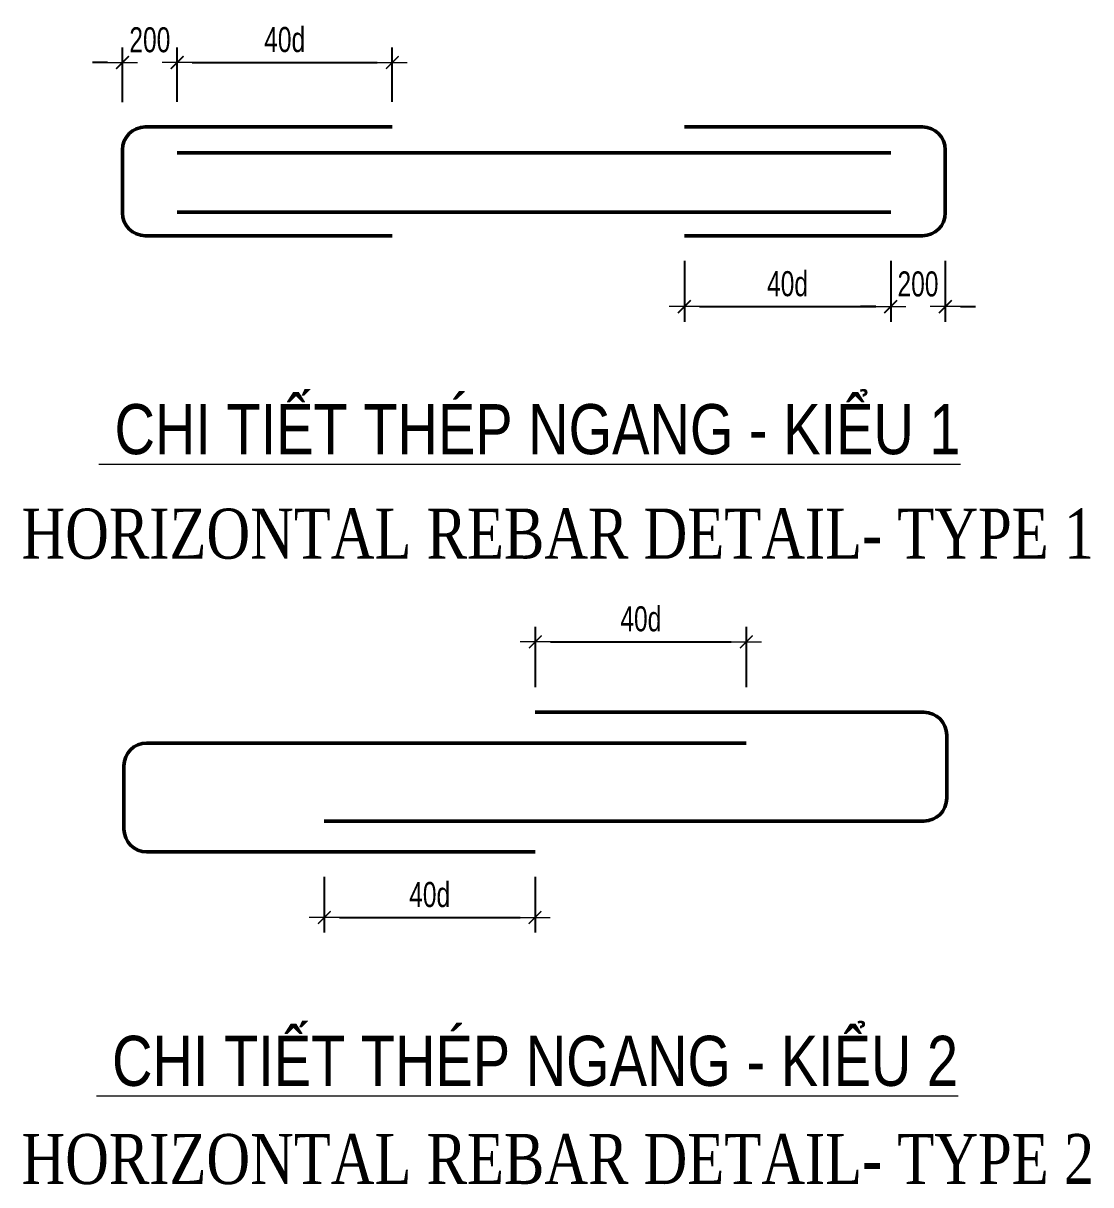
# Model space of a CAD drawing. Header units: millimetres. Extents: x 931337 to 1117500, y 19732 to 157199.
# Drawn here: x 972383 to 977710, y 94353 to 100148 of the extents above; entities that cross this region are included whole.
import ezdxf

# ---------------------------------------------------------------- set-up
doc = ezdxf.new("R2010")
doc.units = ezdxf.units.MM
doc.header["$MEASUREMENT"] = 0
doc.layers.get('Defpoints').update_dxf_attribs({"color": 151, "lineweight": 9})
for name, color, linetype, lineweight in [('NDC_S_DIM', 1, 'Continuous', 15), ('NDC_S_ENG TITLE', 3, 'Continuous', 20), ('NDC_S_VN TEXT', 7, 'Continuous', 20)]:
    doc.layers.add(name, color=color, linetype=linetype, lineweight=lineweight)
doc.layers.add('Reinforcement', color=4, linetype='Continuous')
doc.styles.add('ARIAL', font='arial.ttf', dxfattribs={"width": 0.8})
doc.styles.add('NDC_DIM', font='', dxfattribs={"width": 0.75})
doc.styles.add('VNTIMEH', font='vntimeh.shx', dxfattribs={"width": 0.8, "bigfont": 'vns.shx'})
doc.styles.get('NDC_DIM').set_extended_font_data('Dotum')
doc.dimstyles.new('NDC_dim_50', dxfattribs={"dimscale": 50, "dimtxt": 2.5, "dimasz": 1.5, "dimexe": 1.5, "dimexo": 2.5, "dimgap": 1, "dimtad": 1, "dimdec": 0, "dimzin": 0, "dimdsep": 46, "dimtxsty": 'NDC_DIM', "dimblk": 'DIMMARK', "dimcen": 0.09, "dimdle": 1.2, "dimclrd": 1, "dimclre": 1, "dimclrt": 3, "dimadec": 0, "dimazin": 0, "dimtfac": 1, "dimtdec": 0, "dimtix": 1, "dimtofl": 0, "dimtmove": 0, "dimatfit": 3, "dimfxl": 6, "dimfxlon": 1, "dimtolj": 1, "dimtzin": 0, "dimarcsym": 0})

# ---------------------------------------------------------------- blocks, each defined once
blk = doc.blocks.new('DIMMARK')
at = {"layer": 'NDC_S_DIM', "color": 1}
blk.add_line((-1.5, 0), (1, 0), dxfattribs=at)
at = {"layer": 'NDC_S_DIM', "color": 2, "const_width": 0.1}
blk.add_lwpolyline([(-0.424, -0.424), (0.424, 0.424)], dxfattribs=at)
blk = doc.blocks.new('*D599')
at = {"layer": 'Defpoints', "color": 0, "transparency": 16777216}
for p in [(974224.4, 99952.3), (973150.8, 99630.6), (974224.4, 99630.6)]:
    blk.add_point(p, dxfattribs=at)
at = {"layer": 'NDC_S_DIM', "color": 1, "lineweight": -2, "transparency": 16777216}
for p, q in [((973150.8, 99755.6), (973150.8, 100027.3)), ((974224.4, 99755.6), (974224.4, 100027.3)), ((973225.8, 99952.3), (974149.4, 99952.3))]:
    blk.add_line(p, q, dxfattribs=at)
at = {"layer": 'NDC_S_DIM', "color": 1, "lineweight": -2, "transparency": 16777216, "xscale": 75, "yscale": 75, "zscale": 75, "rotation": 180}
blk.add_blockref('DIMMARK', (973150.8, 99952.3), dxfattribs=at)
at = {"layer": 'NDC_S_DIM', "color": 1, "lineweight": -2, "transparency": 16777216, "xscale": 75, "yscale": 75, "zscale": 75}
blk.add_blockref('DIMMARK', (974224.4, 99952.3), dxfattribs=at)
at = {"layer": 'NDC_S_DIM', "color": 3, "transparency": 16777216, "insert": (973687.6, 100066.2), "char_height": 125, "attachment_point": 5, "style": 'NDC_DIM'}
blk.add_mtext('\\A1;40d', dxfattribs=at)
blk = doc.blocks.new('*D600')
at = {"layer": 'Defpoints', "color": 0, "transparency": 16777216}
for p in [(975682.1, 99087.8), (976711.9, 99087.8), (976711.9, 98734)]:
    blk.add_point(p, dxfattribs=at)
at = {"layer": 'NDC_S_DIM', "color": 1, "lineweight": -2, "transparency": 16777216}
for p, q in [((975682.1, 98962.8), (975682.1, 98659)), ((976711.9, 98962.8), (976711.9, 98659)), ((975757.1, 98734), (976636.9, 98734))]:
    blk.add_line(p, q, dxfattribs=at)
at = {"layer": 'NDC_S_DIM', "color": 1, "lineweight": -2, "transparency": 16777216, "xscale": 75, "yscale": 75, "zscale": 75, "rotation": 180}
blk.add_blockref('DIMMARK', (975682.1, 98734), dxfattribs=at)
at = {"layer": 'NDC_S_DIM', "color": 1, "lineweight": -2, "transparency": 16777216, "xscale": 75, "yscale": 75, "zscale": 75}
blk.add_blockref('DIMMARK', (976711.9, 98734), dxfattribs=at)
at = {"layer": 'NDC_S_DIM', "color": 3, "transparency": 16777216, "insert": (976197, 98847.8), "char_height": 125, "attachment_point": 5, "style": 'NDC_DIM'}
blk.add_mtext('\\A1;40d', dxfattribs=at)
blk = doc.blocks.new('*D601')
at = {"layer": 'Defpoints', "color": 0, "transparency": 16777216}
for p in [(975991.4, 97061.8), (974938.4, 96709.9), (975991.4, 96709.9)]:
    blk.add_point(p, dxfattribs=at)
at = {"layer": 'NDC_S_DIM', "color": 1, "lineweight": -2, "transparency": 16777216}
for p, q in [((974938.4, 96834.9), (974938.4, 97136.8)), ((975991.4, 96834.9), (975991.4, 97136.8)), ((975013.4, 97061.8), (975916.4, 97061.8))]:
    blk.add_line(p, q, dxfattribs=at)
at = {"layer": 'NDC_S_DIM', "color": 1, "lineweight": -2, "transparency": 16777216, "xscale": 75, "yscale": 75, "zscale": 75, "rotation": 180}
blk.add_blockref('DIMMARK', (974938.4, 97061.8), dxfattribs=at)
at = {"layer": 'NDC_S_DIM', "color": 1, "lineweight": -2, "transparency": 16777216, "xscale": 75, "yscale": 75, "zscale": 75}
blk.add_blockref('DIMMARK', (975991.4, 97061.8), dxfattribs=at)
at = {"layer": 'NDC_S_DIM', "color": 3, "transparency": 16777216, "insert": (975464.9, 97175.7), "char_height": 125, "attachment_point": 5, "style": 'NDC_DIM'}
blk.add_mtext('\\A1;40d', dxfattribs=at)
blk = doc.blocks.new('*D602')
at = {"layer": 'Defpoints', "color": 0, "transparency": 16777216}
for p in [(973885.3, 96013.8), (974937, 96013.8), (974937, 95686.2)]:
    blk.add_point(p, dxfattribs=at)
at = {"layer": 'NDC_S_DIM', "color": 1, "lineweight": -2, "transparency": 16777216}
for p, q in [((973885.3, 95888.8), (973885.3, 95611.2)), ((974937, 95888.8), (974937, 95611.2)), ((973960.3, 95686.2), (974862, 95686.2))]:
    blk.add_line(p, q, dxfattribs=at)
at = {"layer": 'NDC_S_DIM', "color": 1, "lineweight": -2, "transparency": 16777216, "xscale": 75, "yscale": 75, "zscale": 75, "rotation": 180}
blk.add_blockref('DIMMARK', (973885.3, 95686.2), dxfattribs=at)
at = {"layer": 'NDC_S_DIM', "color": 1, "lineweight": -2, "transparency": 16777216, "xscale": 75, "yscale": 75, "zscale": 75}
blk.add_blockref('DIMMARK', (974937, 95686.2), dxfattribs=at)
at = {"layer": 'NDC_S_DIM', "color": 3, "transparency": 16777216, "insert": (974411.1, 95800.1), "char_height": 125, "attachment_point": 5, "style": 'NDC_DIM'}
blk.add_mtext('\\A1;40d', dxfattribs=at)
blk = doc.blocks.new('*D603')
at = {"layer": 'Defpoints', "color": 0, "transparency": 16777216}
for p in [(972878.3, 99952.3), (972878.3, 99629.2), (973150.8, 99630.6)]:
    blk.add_point(p, dxfattribs=at)
at = {"layer": 'NDC_S_DIM', "color": 1, "lineweight": -2, "transparency": 16777216}
for p, q in [((972878.3, 99754.2), (972878.3, 100027.3)), ((973150.8, 99755.6), (973150.8, 100027.3)), ((972803.3, 99952.3), (972728.3, 99952.3)), ((973225.8, 99952.3), (973300.8, 99952.3))]:
    blk.add_line(p, q, dxfattribs=at)
at = {"layer": 'NDC_S_DIM', "color": 1, "lineweight": -2, "transparency": 16777216, "xscale": 75, "yscale": 75, "zscale": 75}
blk.add_blockref('DIMMARK', (972878.3, 99952.3), dxfattribs=at)
at = {"layer": 'NDC_S_DIM', "color": 1, "lineweight": -2, "transparency": 16777216, "xscale": 75, "yscale": 75, "zscale": 75, "rotation": 180}
blk.add_blockref('DIMMARK', (973150.8, 99952.3), dxfattribs=at)
at = {"layer": 'NDC_S_DIM', "color": 3, "transparency": 16777216, "insert": (973014.6, 100064.9), "char_height": 125, "attachment_point": 5, "style": 'NDC_DIM'}
blk.add_mtext('\\A1;200', dxfattribs=at)
blk = doc.blocks.new('*D604')
at = {"layer": 'Defpoints', "color": 0, "transparency": 16777216}
for p in [(976711.9, 99087.8), (976984.4, 99087.8), (976711.9, 98734)]:
    blk.add_point(p, dxfattribs=at)
at = {"layer": 'NDC_S_DIM', "color": 1, "lineweight": -2, "transparency": 16777216}
for p, q in [((976711.9, 98962.8), (976711.9, 98659)), ((976984.4, 98962.8), (976984.4, 98659)), ((976636.9, 98734), (976561.9, 98734)), ((977059.4, 98734), (977134.4, 98734))]:
    blk.add_line(p, q, dxfattribs=at)
at = {"layer": 'NDC_S_DIM', "color": 1, "lineweight": -2, "transparency": 16777216, "xscale": 75, "yscale": 75, "zscale": 75}
blk.add_blockref('DIMMARK', (976711.9, 98734), dxfattribs=at)
at = {"layer": 'NDC_S_DIM', "color": 1, "lineweight": -2, "transparency": 16777216, "xscale": 75, "yscale": 75, "zscale": 75, "rotation": 180}
blk.add_blockref('DIMMARK', (976984.4, 98734), dxfattribs=at)
at = {"layer": 'NDC_S_DIM', "color": 3, "transparency": 16777216, "insert": (976848.1, 98846.6), "char_height": 125, "attachment_point": 5, "style": 'NDC_DIM'}
blk.add_mtext('\\A1;200', dxfattribs=at)

msp = doc.modelspace()

# ---------------------------------------------------------------- linework, layer by layer
at = {"layer": 'Reinforcement', "lineweight": 50}
for p, q in [((973150.805, 99501.655), (976711.896, 99501.655)), ((973150.805, 99206.249), (976711.896, 99206.249))]:
    msp.add_line(p, q, dxfattribs=at)
for points in [[(974224.413, 99630.568), (972992.065, 99630.568, 0.41421356), (972878.315, 99516.818), (972878.315, 99201.519, 0.41421356), (972992.065, 99087.769), (974224.413, 99087.769)], [(975682.055, 99630.568), (976870.636, 99630.568, -0.41421356), (976984.386, 99516.818), (976984.386, 99201.519, -0.41421356), (976870.636, 99087.769), (975682.055, 99087.769)], [(973885.317, 96167.13), (976877.637, 96167.13, 0.41421356), (976991.387, 96280.88), (976991.387, 96596.179, 0.41421356), (976877.637, 96709.929)], [(976991.387, 96596.179, 0.41421356), (976877.637, 96709.929), (974938.352, 96709.929)], [(975991.387, 96556.549), (972999.067, 96556.549, 0.41421356), (972885.317, 96442.799), (972885.317, 96127.501, 0.41421356), (972999.067, 96013.751), (974936.968, 96013.751)]]:
    msp.add_lwpolyline(points, format="xyb", dxfattribs=at)

# ---------------------------------------------------------------- texts
at = {"layer": 'NDC_S_ENG TITLE', "style": 'VNTIMEH', "width": 0.8}
for s, p in [('horizontal rebar detail- type 1', (972374.014, 97476.672)), ('horizontal rebar detail- type 2', (972374.014, 94356.33))]:
    msp.add_text(s, height=250, dxfattribs=at).set_placement(p)
at = {"layer": 'NDC_S_VN TEXT', "style": 'ARIAL', "width": 0.8}
for s, p in [('%%u CHI TIẾT THÉP NGANG - KIỂU 1', (972760.767, 97997.812)), ('%%u CHI TIẾT THÉP NGANG - KIỂU 2', (972748.397, 94845.895))]:
    msp.add_text(s, height=250, dxfattribs=at).set_placement(p)

# ---------------------------------------------------------------- dimensions: what is measured, and where the dimension line sits
at = {"layer": 'NDC_S_DIM'}
for base, p1, p2, text, picture, middle in [((972878.315, 99952.342), (973150.805, 99630.568), (972878.315, 99629.197), '200', '*D603', (973014.56, 100064.927)), ((974224.413, 99952.342), (973150.805, 99630.568), (974224.413, 99630.568), '40d', '*D599', (973687.609, 100066.199)), ((976711.896, 98733.986), (975682.055, 99087.769), (976711.896, 99087.769), '40d', '*D600', (976196.976, 98847.843)), ((976711.896, 98733.986), (976984.386, 99087.804), (976711.896, 99087.769), '200', '*D604', (976848.141, 98846.571)), ((975991.387, 97061.806), (974938.352, 96709.929), (975991.387, 96709.929), '40d', '*D601', (975464.87, 97175.663)), ((974936.968, 95686.21), (973885.317, 96013.751), (974936.968, 96013.751), '40d', '*D602', (974411.142, 95800.067))]:
    dim = msp.add_linear_dim(base=base, p1=p1, p2=p2, text=text, dimstyle='NDC_dim_50', override={"dimtmove": 1}, dxfattribs=at)
    dim.commit()
    dim.dimension.update_dxf_attribs({"geometry": picture, "text_midpoint": middle})

doc.saveas('drawing.dxf')
